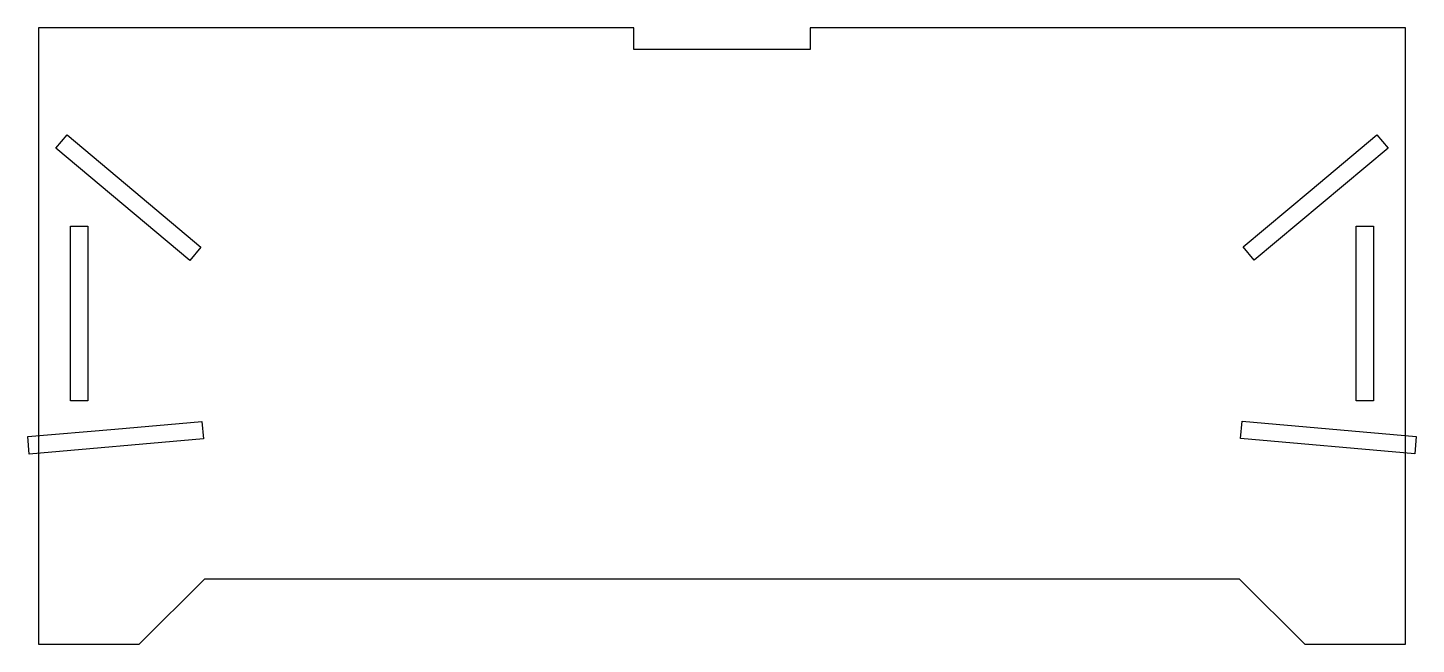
# Model space of a CAD drawing. Extents: x -0.2 to 95.2, y 0.6 to 42.9.
import ezdxf

# ---------------------------------------------------------------- set-up
doc = ezdxf.new("R2010")
doc.units = 0
doc.header["$MEASUREMENT"] = 0
doc.layers.add('BLACK', color=7, linetype='CONTINUOUS')

msp = doc.modelspace()

# ---------------------------------------------------------------- linework, layer by layer
at = {"layer": 'Black'}
for p, q in [((41.4354, 42.9354), (0.564592, 42.9354)), ((0.564592, 42.9354), (0.564592, 0.564592)), ((41.4354, 41.4354), (41.4354, 42.9354)), ((94.4354, 42.9354), (53.5646, 42.9354)), ((53.5646, 42.9354), (53.5646, 41.4354)), ((94.4354, 0.564592), (94.4354, 42.9354)), ((53.5646, 41.4354), (41.4354, 41.4354)), ((1.74806, 34.6571), (2.51941, 35.5764)), ((2.51941, 35.5764), (7.11567, 31.7196)), ((87.8843, 31.7296), (92.4806, 35.5864)), ((92.4806, 35.5864), (93.2519, 34.6671)), ((10.9406, 26.9436), (1.74806, 34.6571)), ((93.2519, 34.6671), (84.0594, 26.9536)), ((7.11567, 31.7196), (11.7119, 27.8629)), ((83.2881, 27.8729), (87.8843, 31.7296)), ((2.75, 17.3), (2.75, 29.3)), ((2.75, 29.3), (3.95, 29.3)), ((3.95, 29.3), (3.95, 23.3)), ((91.05, 23.3), (91.05, 29.3)), ((91.05, 29.3), (92.25, 29.3)), ((92.25, 29.3), (92.25, 17.3)), ((11.7119, 27.8629), (10.9406, 26.9436)), ((84.0594, 26.9536), (83.2881, 27.8729)), ((3.95, 23.3), (3.95, 17.3)), ((91.05, 17.3), (91.05, 23.3)), ((3.95, 17.3), (2.75, 17.3)), ((92.25, 17.3), (91.05, 17.3)), ((-0.179462, 14.8348), (5.79771, 15.3577)), ((5.79771, 15.3577), (11.7749, 15.8807)), ((11.7749, 15.8807), (11.8795, 14.6852)), ((83.1205, 14.6952), (83.2251, 15.8907)), ((83.2251, 15.8907), (89.2023, 15.3677)), ((89.2023, 15.3677), (95.1795, 14.8448)), ((-0.074875, 13.6393), (-0.179462, 14.8348)), ((11.8795, 14.6852), (-0.074875, 13.6393)), ((95.0749, 13.6493), (83.1205, 14.6952)), ((95.1795, 14.8448), (95.0749, 13.6493)), ((7.47324, 0.564592), (11.9732, 5.06459)), ((11.9732, 5.06459), (83.0268, 5.06459)), ((83.0268, 5.06459), (87.5268, 0.564592)), ((0.564592, 0.564592), (7.47324, 0.564592)), ((87.5268, 0.564592), (94.4354, 0.564592))]:
    msp.add_line(p, q, dxfattribs=at)

doc.saveas('drawing.dxf')
